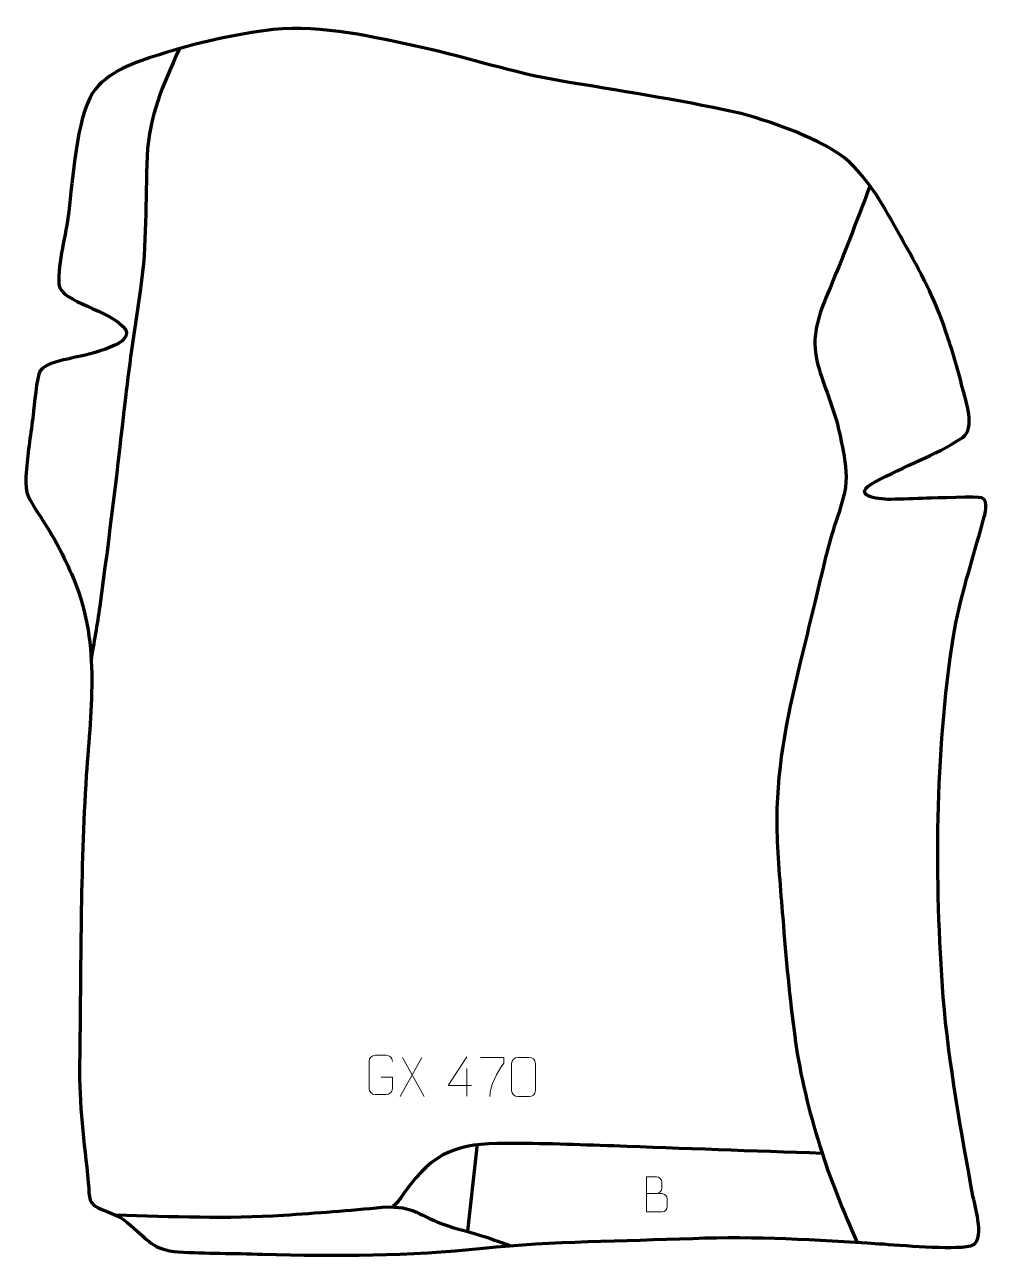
# Model space of a CAD drawing. Header units: millimetres. Extents: x 1103 to 1716, y 131 to 914.
import ezdxf

# ---------------------------------------------------------------- set-up
doc = ezdxf.new("R2010")
doc.units = ezdxf.units.MM
doc.header["$MEASUREMENT"] = 0
doc.layers.add('layer 1', color=7, linetype='Continuous', plot=False)
doc.layers.add('layer 2', color=7, linetype='Continuous')
doc.layers.add('layer 3', color=7, linetype='Continuous')

msp = doc.modelspace()

# ---------------------------------------------------------------- linework, layer by layer
at = {"layer": 'layer 1', "color": 250, "lineweight": 9}
for points, knots in [([(1329.5191, 244.8863), (1329.5191, 244.8863), (1336.6872, 244.8863), (1336.6872, 244.8863), (1336.6872, 244.8863), (1336.6872, 244.8863), (1336.6872, 237.7182), (1336.6872, 237.7182), (1336.6872, 237.7182), (1336.5475, 235.3948), (1334.8703, 233.9152), (1332.7225, 233.9044), (1332.7225, 233.9044), (1330.3907, 233.9048), (1328.0587, 233.9048), (1325.7272, 233.9044), (1325.7272, 233.9044), (1323.8023, 233.799), (1321.8301, 235.6835), (1321.8413, 237.7008), (1321.8413, 237.7008), (1321.8417, 243.4709), (1321.8417, 249.2406), (1321.8413, 255.0099), (1321.8413, 255.0099), (1321.8455, 257.148), (1323.5923, 258.8672), (1325.7446, 258.8538), (1325.7446, 258.8538), (1328.0703, 258.8538), (1330.3964, 258.8538), (1332.7225, 258.8538), (1332.7225, 258.8538), (1334.6692, 258.8892), (1336.6606, 257.3977), (1336.6872, 254.96)], [0, 0, 0, 0, 0.1, 0.1, 0.1, 0.1, 0.2, 0.2, 0.2, 0.2, 0.3, 0.3, 0.3, 0.3, 0.4, 0.4, 0.4, 0.4, 0.5, 0.5, 0.5, 0.5, 0.6, 0.6, 0.6, 0.6, 0.7, 0.7, 0.7, 0.7, 0.8, 0.8, 0.8, 0.8, 1, 1, 1, 1]), ([(1386.9784, 239.7102), (1386.9784, 239.7102), (1372.1567, 239.7102), (1372.1567, 239.7102), (1372.1567, 239.7102), (1372.1567, 239.7102), (1384.0343, 257.7807), (1384.0343, 257.7807)], [0, 0, 0, 0, 0.33333333, 0.33333333, 0.33333333, 0.33333333, 1, 1, 1, 1]), ([(1392.5905, 257.5229), (1392.5905, 257.5229), (1407.4066, 257.5229), (1407.4066, 257.5229), (1407.4066, 257.5229), (1407.4063, 256.2733), (1407.4063, 255.0237), (1407.4066, 253.7739), (1407.4066, 253.7739), (1403.4122, 247.7768), (1398.497, 239.9432), (1398.497, 232.5644)], [0, 0, 0, 0, 0.25, 0.25, 0.25, 0.25, 0.5, 0.5, 0.5, 0.5, 1, 1, 1, 1]), ([(1416.4179, 257.5429), (1418.784, 257.5429), (1421.1505, 257.5429), (1423.517, 257.5429), (1423.517, 257.5429), (1425.4975, 257.5785), (1427.5235, 256.0842), (1427.5506, 253.6421), (1427.5506, 253.6421), (1427.5502, 247.8847), (1427.5502, 242.1269), (1427.5506, 236.3687), (1427.5506, 236.3687), (1427.4085, 234.0411), (1425.7021, 232.5588), (1423.517, 232.548), (1423.517, 232.548), (1421.1446, 232.5484), (1418.7722, 232.5484), (1416.4002, 232.548), (1416.4002, 232.548), (1414.4417, 232.4424), (1412.4353, 234.3303), (1412.4467, 236.3513), (1412.4467, 236.3513), (1412.4471, 242.1319), (1412.4471, 247.9122), (1412.4467, 253.692), (1412.4467, 253.692), (1412.451, 255.834), (1414.2281, 257.5565), (1416.4179, 257.5429)], [0, 0, 0, 0, 0.11111111, 0.11111111, 0.11111111, 0.11111111, 0.22222222, 0.22222222, 0.22222222, 0.22222222, 0.33333333, 0.33333333, 0.33333333, 0.33333333, 0.44444444, 0.44444444, 0.44444444, 0.44444444, 0.55555556, 0.55555556, 0.55555556, 0.55555556, 0.66666667, 0.66666667, 0.66666667, 0.66666667, 0.77777778, 0.77777778, 0.77777778, 0.77777778, 1, 1, 1, 1]), ([(1498.144, 170.9383), (1501.403, 170.9387), (1504.6624, 170.9387), (1507.9221, 170.9383), (1507.9221, 170.9383), (1509.6914, 170.9228), (1511.4143, 169.3678), (1511.4143, 167.532), (1511.4143, 167.532), (1511.414, 166.5212), (1511.414, 163.7899), (1511.4143, 162.7788), (1511.4143, 162.7788), (1511.4302, 161.1147), (1510.0489, 159.3109), (1507.9695, 159.3261), (1507.9695, 159.3261), (1504.7095, 159.3264), (1501.4498, 159.3264), (1498.1905, 159.3261), (1498.1905, 159.3261), (1498.1905, 166.7765), (1498.1905, 174.2266), (1498.1905, 181.6764), (1498.1905, 181.6764), (1500.3166, 181.6764), (1502.443, 181.6764), (1504.5695, 181.6764), (1504.5695, 181.6764), (1506.075, 181.6922), (1507.953, 179.981), (1507.9689, 178.2233), (1507.9689, 178.2233), (1507.9685, 176.3727), (1507.9685, 176.242), (1507.9689, 174.3911), (1507.9689, 174.3911), (1507.9843, 172.5405), (1506.3234, 170.9228), (1504.523, 170.9383)], [0, 0, 0, 0, 0.09090909, 0.09090909, 0.09090909, 0.09090909, 0.18181818, 0.18181818, 0.18181818, 0.18181818, 0.27272727, 0.27272727, 0.27272727, 0.27272727, 0.36363636, 0.36363636, 0.36363636, 0.36363636, 0.45454545, 0.45454545, 0.45454545, 0.45454545, 0.54545455, 0.54545455, 0.54545455, 0.54545455, 0.63636364, 0.63636364, 0.63636364, 0.63636364, 0.72727273, 0.72727273, 0.72727273, 0.72727273, 0.81818182, 0.81818182, 0.81818182, 0.81818182, 1, 1, 1, 1])]:
    msp.add_open_spline(points, degree=3, knots=knots, dxfattribs=at)
for points in [[(1355.4143, 257.5204), (1355.4143, 257.5204), (1341.6737, 232.6246), (1341.6737, 232.6246)], [(1343.1283, 257.5204), (1343.1283, 257.5204), (1356.8689, 232.5669), (1356.8689, 232.5669)], [(1384.0343, 250.4713), (1384.0343, 250.4713), (1384.0343, 232.8066), (1384.0343, 232.8066)]]:
    msp.add_open_spline(points, degree=3, dxfattribs=at)
at = {"layer": 'layer 2', "color": 142, "lineweight": 158}
for points, knots in [([(1201.011, 898.4913), (1190.4904, 874.5148), (1182.2132, 857.0123), (1180.6566, 830.568), (1180.6566, 830.568), (1179.6088, 801.7012), (1180.6803, 774.9151), (1176.4854, 746.0312), (1176.4854, 746.0312), (1173.1017, 722.7862), (1169.5889, 700.2192), (1166.9487, 676.8275), (1166.9487, 676.8275), (1161.9308, 632.7372), (1156.6436, 588.2566), (1150.637, 544.299), (1150.637, 544.299), (1149.0521, 532.7002), (1146.8528, 521.171), (1144.9044, 509.6274)], [0, 0, 0, 0, 0.16666667, 0.16666667, 0.16666667, 0.16666667, 0.33333333, 0.33333333, 0.33333333, 0.33333333, 0.5, 0.5, 0.5, 0.5, 0.66666667, 0.66666667, 0.66666667, 0.66666667, 1, 1, 1, 1]), ([(1640.4085, 811.8441), (1631.5678, 788.644), (1622.9551, 765.8601), (1613.3039, 742.9556), (1613.3039, 742.9556), (1607.743, 729.7583), (1603.4821, 717.5551), (1605.9508, 703.0268), (1605.9508, 703.0268), (1608.8743, 689.3554), (1615.0239, 676.0318), (1618.866, 662.4682), (1618.866, 662.4682), (1620.6063, 656.101), (1621.9163, 649.5245), (1623.1941, 643.0476), (1623.1941, 643.0476), (1624.9718, 633.9591), (1625.8783, 625.677), (1624.022, 616.4998), (1624.022, 616.4998), (1622.2316, 608.2176), (1619.054, 600.045), (1616.5331, 591.9394), (1616.5331, 591.9394), (1612.2771, 577.6864), (1608.9055, 562.089), (1605.3738, 547.5422), (1605.3738, 547.5422), (1602.0817, 533.9827), (1598.7849, 520.4244), (1595.4675, 506.871), (1595.4675, 506.871), (1586.9484, 472.0319), (1580.3761, 438.5257), (1581.0096, 402.4471), (1581.0096, 402.4471), (1581.0096, 402.4471), (1581.0348, 401.4121), (1581.0348, 401.4121), (1581.0348, 401.4121), (1581.6185, 383.0426), (1583.3064, 364.7203), (1584.7993, 346.4081), (1584.7993, 346.4081), (1586.8413, 320.739), (1589.1082, 295.0813), (1592.5969, 269.5623), (1592.5969, 269.5623), (1592.5969, 269.5623), (1592.7264, 268.6155), (1592.7264, 268.6155), (1592.7264, 268.6155), (1595.9529, 245.7499), (1601.4635, 223.3973), (1608.2797, 201.3542), (1608.2797, 201.3542), (1614.8619, 180.3081), (1623.2936, 159.9827), (1632.0854, 139.7825)], [0, 0, 0, 0, 0.0625, 0.0625, 0.0625, 0.0625, 0.125, 0.125, 0.125, 0.125, 0.1875, 0.1875, 0.1875, 0.1875, 0.25, 0.25, 0.25, 0.25, 0.3125, 0.3125, 0.3125, 0.3125, 0.375, 0.375, 0.375, 0.375, 0.4375, 0.4375, 0.4375, 0.4375, 0.5, 0.5, 0.5, 0.5, 0.5625, 0.5625, 0.5625, 0.5625, 0.625, 0.625, 0.625, 0.625, 0.6875, 0.6875, 0.6875, 0.6875, 0.75, 0.75, 0.75, 0.75, 0.8125, 0.8125, 0.8125, 0.8125, 0.875, 0.875, 0.875, 0.875, 1, 1, 1, 1]), ([(1610.1577, 196.4906), (1565.8656, 197.9464), (1521.6367, 199.6054), (1477.355, 201.1834), (1477.355, 201.1834), (1454.7011, 201.9906), (1431.2839, 202.9028), (1408.6522, 202.8473), (1408.6522, 202.8473), (1377.9738, 202.7722), (1363.1956, 197.7915), (1344.7716, 172.2153), (1344.7716, 172.2153), (1344.7716, 172.2153), (1344.1981, 171.3888), (1344.1981, 171.3888), (1344.1981, 171.3888), (1341.6111, 167.5586), (1340.6087, 166.0459), (1337.2165, 162.8693)], [0, 0, 0, 0, 0.16666667, 0.16666667, 0.16666667, 0.16666667, 0.33333333, 0.33333333, 0.33333333, 0.33333333, 0.5, 0.5, 0.5, 0.5, 0.66666667, 0.66666667, 0.66666667, 0.66666667, 1, 1, 1, 1]), ([(1160.5625, 157.3312), (1196.8407, 156.5469), (1231.0989, 154.7699), (1267.4971, 157.2626), (1267.4971, 157.2626), (1288.6713, 158.6584), (1309.3111, 160.0743), (1330.4361, 162.3106), (1330.4361, 162.3106), (1351.7582, 163.5038), (1353.0648, 156.4195), (1371.5211, 150.5777), (1371.5211, 150.5777), (1381.2001, 147.514), (1390.4284, 145.3134), (1400.1588, 141.8872), (1400.1588, 141.8872), (1404.1348, 140.4872), (1408.1024, 139.0626), (1412.0764, 137.6567)], [0, 0, 0, 0, 0.16666667, 0.16666667, 0.16666667, 0.16666667, 0.33333333, 0.33333333, 0.33333333, 0.33333333, 0.5, 0.5, 0.5, 0.5, 0.66666667, 0.66666667, 0.66666667, 0.66666667, 1, 1, 1, 1])]:
    msp.add_open_spline(points, degree=3, knots=knots, dxfattribs=at)
msp.add_open_spline([(1390.4945, 202.2647), (1390.4945, 202.2647), (1384.4633, 147.1391), (1384.4633, 147.1391)], degree=3, dxfattribs=at)
at = {"layer": 'layer 3', "color": 242, "lineweight": 158}
msp.add_open_spline([(1260.8179, 911.0201), (1292.69, 914.0916), (1324.4132, 906.0853), (1355.4339, 899.5737), (1355.4339, 899.5737), (1385.1886, 893.05), (1413.0718, 883.4166), (1443.3727, 878.3305), (1443.3727, 878.3305), (1480.2372, 872.1499), (1517.774, 866.4022), (1554.2877, 858.5315), (1554.2877, 858.5315), (1574.97, 853.5673), (1611.5626, 840.8307), (1627.1945, 826.7152), (1627.1945, 826.7152), (1642.0928, 812.4166), (1651.4465, 794.1573), (1661.4335, 776.3504), (1661.4335, 776.3504), (1672.5816, 756.3433), (1681.0176, 740.7298), (1688.5005, 718.8389), (1688.5005, 718.8389), (1692.718, 706.5196), (1696.0915, 695.7178), (1699.0701, 683.0036), (1699.0701, 683.0036), (1701.197, 675.0131), (1707.4258, 657.4751), (1699.1993, 651.5354), (1699.1993, 651.5354), (1680.9276, 639.7352), (1662.1185, 633.6395), (1643.5971, 623.4788), (1643.5971, 623.4788), (1627.1979, 614.4824), (1644.6825, 612.2411), (1653.3856, 612.2705), (1653.3856, 612.2705), (1660.9269, 612.296), (1668.771, 612.8144), (1676.414, 612.9545), (1676.414, 612.9545), (1681.0953, 613.0598), (1709.3337, 614.1644), (1711.2672, 613.2583), (1711.2672, 613.2583), (1716.1319, 610.9785), (1713.2348, 602.8281), (1712.184, 598.7532), (1712.184, 598.7532), (1705.3127, 573.405), (1697.4813, 550.2091), (1693.0187, 524.0917), (1693.0187, 524.0917), (1681.6588, 449.926), (1681.2635, 370.3721), (1686.7876, 295.6099), (1686.7876, 295.6099), (1690.4616, 253.578), (1698.2532, 210.0959), (1705.8755, 168.5447), (1705.8755, 168.5447), (1707.1811, 161.8248), (1713.9877, 140.2382), (1704.1382, 137.6503), (1704.1382, 137.6503), (1691.4836, 135.188), (1660.1748, 138.2205), (1645.908, 139.0635), (1645.908, 139.0635), (1605.761, 141.5013), (1567.9772, 144.134), (1527.6189, 142.4539), (1527.6189, 142.4539), (1482.7739, 140.7614), (1439.1223, 140.8686), (1394.3249, 136.1573), (1394.3249, 136.1573), (1346.4397, 131.3469), (1301.9317, 131.0158), (1253.9341, 132.4273), (1253.9341, 132.4273), (1236.1572, 132.9343), (1218.2982, 132.9978), (1200.5423, 133.8149), (1200.5423, 133.8149), (1184.2297, 135.4732), (1181.48, 141.1374), (1170.3649, 150.7045), (1170.3649, 150.7045), (1163.5462, 156.391), (1161.1546, 157.3078), (1153.0276, 160.3013), (1153.0276, 160.3013), (1142.3981, 164.2166), (1144.2702, 167.9287), (1143.315, 177.9376), (1143.315, 177.9376), (1140.7697, 204.1074), (1137.3195, 227.2889), (1137.7808, 253.8699), (1137.7808, 253.8699), (1138.714, 315.1674), (1138.1345, 375.5539), (1142.0492, 436.8484), (1142.0492, 436.8484), (1145.0812, 481.155), (1151.3955, 522.7768), (1132.6651, 564.8953), (1132.6651, 564.8953), (1126.2503, 579.2561), (1120.0715, 590.6743), (1111.3541, 603.7674), (1111.3541, 603.7674), (1103.4646, 615.4917), (1102.8628, 617.3456), (1104.0048, 631.4941), (1104.0048, 631.4941), (1104.9059, 642.6566), (1106.8521, 654.7088), (1108.2619, 665.9428), (1108.2619, 665.9428), (1108.9141, 671.3745), (1110.4273, 690.3618), (1112.8154, 693.9713), (1112.8154, 693.9713), (1116.1411, 698.9978), (1126.8367, 700.6131), (1132.6079, 702.0385), (1132.6079, 702.0385), (1138.8768, 703.4878), (1172.3434, 709.7859), (1167.1013, 720.1334), (1167.1013, 720.1334), (1157.3104, 733.1693), (1126.3275, 737.3047), (1124.5186, 748.7833), (1124.5186, 748.7833), (1124.1671, 763.6323), (1129.0798, 780.1006), (1130.9318, 795.1421), (1130.9318, 795.1421), (1133.2677, 814.5398), (1135.8589, 854.9839), (1146.0566, 870.5337), (1146.0566, 870.5337), (1155.1016, 884.3257), (1173.4287, 890.1354), (1188.4595, 894.9787), (1188.4595, 894.9787), (1211.4458, 902.3855), (1236.8482, 908.0193), (1260.8179, 911.0201)], degree=3, knots=[0, 0, 0, 0, 0.025, 0.025, 0.025, 0.025, 0.05, 0.05, 0.05, 0.05, 0.075, 0.075, 0.075, 0.075, 0.1, 0.1, 0.1, 0.1, 0.125, 0.125, 0.125, 0.125, 0.15, 0.15, 0.15, 0.15, 0.175, 0.175, 0.175, 0.175, 0.2, 0.2, 0.2, 0.2, 0.225, 0.225, 0.225, 0.225, 0.25, 0.25, 0.25, 0.25, 0.275, 0.275, 0.275, 0.275, 0.3, 0.3, 0.3, 0.3, 0.325, 0.325, 0.325, 0.325, 0.35, 0.35, 0.35, 0.35, 0.375, 0.375, 0.375, 0.375, 0.4, 0.4, 0.4, 0.4, 0.425, 0.425, 0.425, 0.425, 0.45, 0.45, 0.45, 0.45, 0.475, 0.475, 0.475, 0.475, 0.5, 0.5, 0.5, 0.5, 0.525, 0.525, 0.525, 0.525, 0.55, 0.55, 0.55, 0.55, 0.575, 0.575, 0.575, 0.575, 0.6, 0.6, 0.6, 0.6, 0.625, 0.625, 0.625, 0.625, 0.65, 0.65, 0.65, 0.65, 0.675, 0.675, 0.675, 0.675, 0.7, 0.7, 0.7, 0.7, 0.725, 0.725, 0.725, 0.725, 0.75, 0.75, 0.75, 0.75, 0.775, 0.775, 0.775, 0.775, 0.8, 0.8, 0.8, 0.8, 0.825, 0.825, 0.825, 0.825, 0.85, 0.85, 0.85, 0.85, 0.875, 0.875, 0.875, 0.875, 0.9, 0.9, 0.9, 0.9, 0.925, 0.925, 0.925, 0.925, 0.95, 0.95, 0.95, 0.95, 1, 1, 1, 1], dxfattribs=at)

doc.saveas('drawing.dxf')
